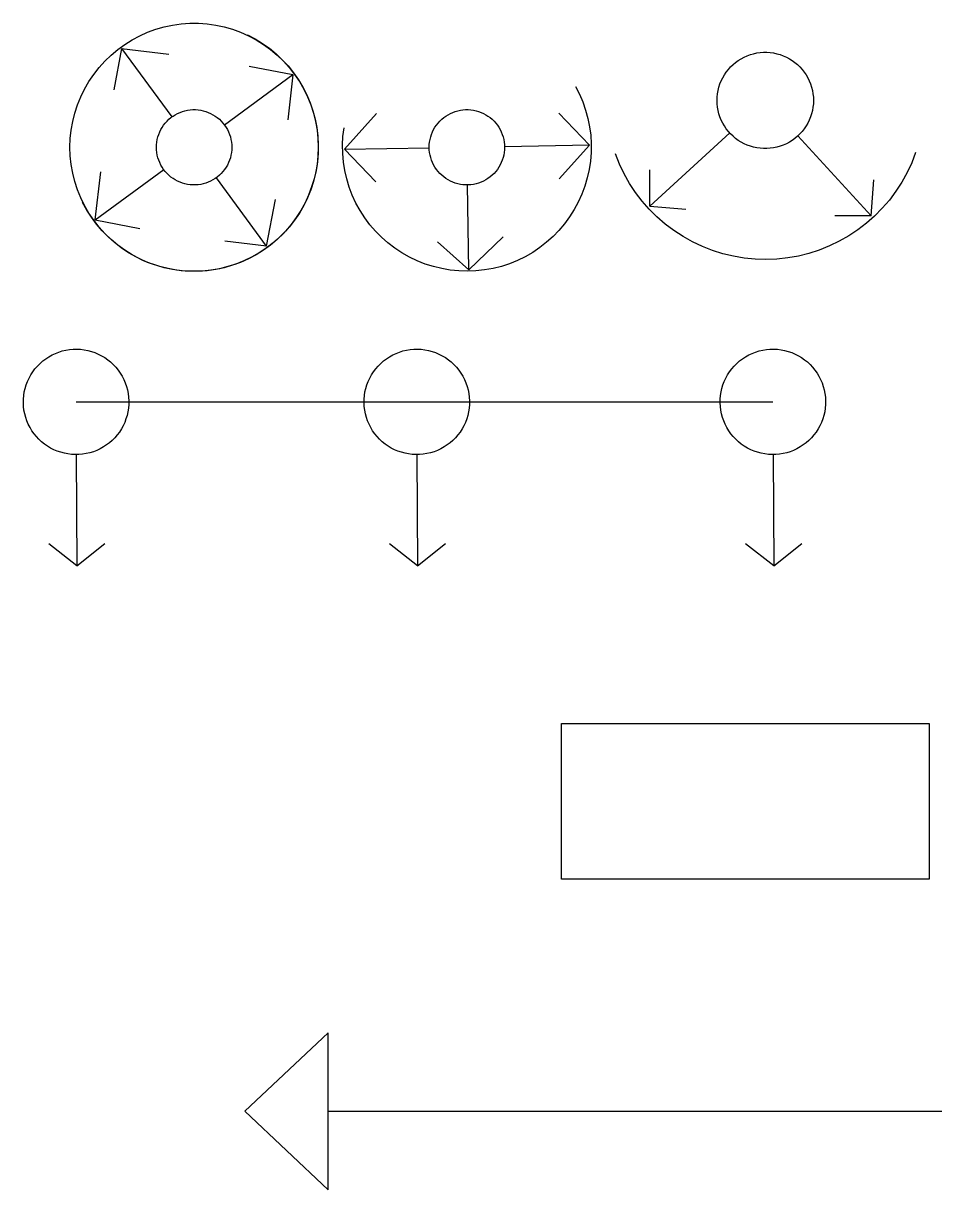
# Model space of a CAD drawing. Header units: inches. Extents: x 21905 to 29562, y 37649 to 43473.
# Drawn here: x 26864.81 to 26899.78, y 41123.13 to 41167.57 of the extents above; entities that cross this region are included whole.
import ezdxf

# ---------------------------------------------------------------- set-up
doc = ezdxf.new("R2010")
doc.units = ezdxf.units.IN
doc.header["$MEASUREMENT"] = 0

msp = doc.modelspace()

# ---------------------------------------------------------------- linework, layer by layer
for points in [[(26876.04, 41162.844), (26876.029, 41162.514), (26875.994, 41162.186), (26875.937, 41161.861), (26875.857, 41161.541), (26875.755, 41161.227), (26875.631, 41160.921), (26875.487, 41160.625), (26875.322, 41160.339), (26875.137, 41160.065), (26874.934, 41159.805), (26874.713, 41159.56), (26874.476, 41159.331), (26874.223, 41159.119), (26873.956, 41158.925), (26873.676, 41158.75), (26873.385, 41158.595), (26873.084, 41158.461), (26872.774, 41158.348), (26872.456, 41158.257), (26872.134, 41158.188), (26871.807, 41158.142), (26871.478, 41158.119), (26871.148, 41158.119), (26870.819, 41158.142), (26870.492, 41158.188), (26870.169, 41158.257), (26869.852, 41158.348), (26869.542, 41158.461), (26869.24, 41158.595), (26868.949, 41158.75), (26868.669, 41158.925), (26868.402, 41159.119), (26868.149, 41159.331), (26867.912, 41159.56), (26867.691, 41159.805), (26867.488, 41160.065), (26867.303, 41160.339), (26867.139, 41160.625), (26866.994, 41160.921), (26866.87, 41161.227), (26866.768, 41161.541), (26866.688, 41161.861), (26866.631, 41162.186), (26866.597, 41162.514), (26866.585, 41162.844), (26866.597, 41163.174), (26866.631, 41163.502), (26866.688, 41163.827), (26866.768, 41164.147), (26866.87, 41164.461), (26866.994, 41164.767), (26867.139, 41165.064), (26867.303, 41165.349), (26867.488, 41165.623), (26867.691, 41165.883), (26867.912, 41166.128), (26868.149, 41166.357), (26868.402, 41166.569), (26868.669, 41166.763), (26868.949, 41166.938), (26869.24, 41167.093), (26869.542, 41167.227), (26869.852, 41167.34), (26870.169, 41167.431), (26870.492, 41167.5), (26870.819, 41167.546), (26871.148, 41167.569), (26871.478, 41167.569), (26871.807, 41167.546), (26872.134, 41167.5), (26872.456, 41167.431), (26872.774, 41167.34), (26873.084, 41167.227), (26873.385, 41167.093), (26873.676, 41166.938), (26873.956, 41166.763), (26874.223, 41166.569), (26874.476, 41166.357), (26874.713, 41166.128), (26874.934, 41165.883), (26875.137, 41165.623), (26875.322, 41165.349), (26875.487, 41165.064), (26875.631, 41164.767), (26875.755, 41164.461), (26875.857, 41164.147), (26875.937, 41163.827), (26875.994, 41163.502), (26876.029, 41163.174), (26876.04, 41162.844)], [(26873.343, 41167.128), (26873.633, 41166.977), (26873.913, 41166.806), (26874.18, 41166.617), (26874.433, 41166.409), (26874.671, 41166.184), (26874.893, 41165.943), (26875.098, 41165.688), (26875.285, 41165.419), (26875.453, 41165.138), (26875.601, 41164.846), (26875.728, 41164.544), (26875.834, 41164.234), (26875.919, 41163.918), (26875.981, 41163.596), (26876.021, 41163.271), (26876.039, 41162.944), (26876.034, 41162.617), (26876.006, 41162.29), (26875.956, 41161.967), (26875.883, 41161.647), (26875.789, 41161.334), (26875.673, 41161.027), (26875.536, 41160.73), (26875.379, 41160.442), (26875.203, 41160.166), (26875.008, 41159.903), (26874.795, 41159.654), (26874.565, 41159.421), (26874.32, 41159.204), (26874.061, 41159.004), (26873.788, 41158.823), (26873.503, 41158.661), (26873.208, 41158.519), (26872.904, 41158.397), (26872.592, 41158.298), (26872.274, 41158.219), (26871.951, 41158.163), (26871.626, 41158.13), (26871.298, 41158.119), (26870.971, 41158.131), (26870.645, 41158.165), (26870.323, 41158.222), (26870.005, 41158.301), (26869.693, 41158.402), (26869.389, 41158.524), (26869.095, 41158.666), (26868.81, 41158.829), (26868.538, 41159.011), (26868.279, 41159.212), (26868.035, 41159.429), (26867.806, 41159.664), (26867.594, 41159.913), (26867.399, 41160.177), (26867.223, 41160.453), (26867.067, 41160.741)], [(26868.551, 41166.607), (26868.25, 41165.036)], [(26868.551, 41166.607), (26870.463, 41164.001)], [(26868.551, 41166.607), (26870.349, 41166.399)], [(26894.898, 41164.631), (26894.894, 41164.503), (26894.88, 41164.376), (26894.858, 41164.25), (26894.827, 41164.126), (26894.787, 41164.004), (26894.739, 41163.885), (26894.683, 41163.77), (26894.619, 41163.659), (26894.548, 41163.553), (26894.469, 41163.452), (26894.383, 41163.357), (26894.291, 41163.268), (26894.193, 41163.185), (26894.089, 41163.11), (26893.981, 41163.042), (26893.868, 41162.982), (26893.751, 41162.93), (26893.63, 41162.886), (26893.507, 41162.851), (26893.382, 41162.824), (26893.255, 41162.806), (26893.127, 41162.797), (26892.999, 41162.797), (26892.871, 41162.806), (26892.744, 41162.824), (26892.619, 41162.851), (26892.496, 41162.886), (26892.376, 41162.93), (26892.259, 41162.982), (26892.146, 41163.042), (26892.037, 41163.11), (26891.933, 41163.185), (26891.835, 41163.268), (26891.743, 41163.357), (26891.657, 41163.452), (26891.579, 41163.553), (26891.507, 41163.659), (26891.443, 41163.77), (26891.387, 41163.885), (26891.339, 41164.004), (26891.299, 41164.126), (26891.268, 41164.25), (26891.246, 41164.376), (26891.233, 41164.503), (26891.228, 41164.631), (26891.233, 41164.759), (26891.246, 41164.887), (26891.268, 41165.013), (26891.299, 41165.137), (26891.339, 41165.259), (26891.387, 41165.378), (26891.443, 41165.493), (26891.507, 41165.604), (26891.579, 41165.71), (26891.657, 41165.811), (26891.743, 41165.906), (26891.835, 41165.995), (26891.933, 41166.077), (26892.037, 41166.153), (26892.146, 41166.221), (26892.259, 41166.281), (26892.376, 41166.333), (26892.496, 41166.377), (26892.619, 41166.412), (26892.744, 41166.439), (26892.871, 41166.456), (26892.999, 41166.465), (26893.127, 41166.465), (26893.255, 41166.456), (26893.382, 41166.439), (26893.507, 41166.412), (26893.63, 41166.377), (26893.751, 41166.333), (26893.868, 41166.281), (26893.981, 41166.221), (26894.089, 41166.153), (26894.193, 41166.077), (26894.291, 41165.995), (26894.383, 41165.906), (26894.469, 41165.811), (26894.548, 41165.71), (26894.619, 41165.604), (26894.683, 41165.493), (26894.739, 41165.378), (26894.787, 41165.259), (26894.827, 41165.137), (26894.858, 41165.013), (26894.88, 41164.887), (26894.894, 41164.759), (26894.898, 41164.631)], [(26875.075, 41165.605), (26872.47, 41163.693)], [(26875.075, 41165.605), (26873.414, 41165.924)], [(26875.075, 41165.605), (26874.877, 41163.893)], [(26885.836, 41165.164), (26885.985, 41164.873), (26886.114, 41164.572), (26886.222, 41164.263), (26886.309, 41163.947), (26886.373, 41163.626), (26886.415, 41163.301), (26886.434, 41162.974), (26886.431, 41162.647), (26886.405, 41162.32), (26886.356, 41161.996), (26886.286, 41161.676), (26886.193, 41161.362), (26886.079, 41161.055), (26885.944, 41160.757), (26885.788, 41160.469), (26885.613, 41160.192), (26885.42, 41159.928), (26885.208, 41159.678), (26884.98, 41159.443), (26884.736, 41159.224), (26884.478, 41159.023), (26884.206, 41158.84), (26883.922, 41158.677), (26883.628, 41158.533), (26883.324, 41158.41), (26883.013, 41158.309), (26882.695, 41158.229), (26882.373, 41158.171), (26882.047, 41158.136), (26881.72, 41158.123), (26881.393, 41158.133), (26881.067, 41158.166), (26880.744, 41158.221), (26880.426, 41158.298), (26880.113, 41158.397), (26879.809, 41158.517), (26879.513, 41158.659), (26879.228, 41158.82), (26878.955, 41159), (26878.695, 41159.199), (26878.449, 41159.416), (26878.219, 41159.649), (26878.005, 41159.897), (26877.81, 41160.16), (26877.632, 41160.435), (26877.475, 41160.722), (26877.337, 41161.019), (26877.22, 41161.325), (26877.125, 41161.639), (26877.052, 41161.958), (26877.001, 41162.281), (26876.972, 41162.607), (26876.966, 41162.935), (26876.982, 41163.262), (26877.022, 41163.587)], [(26872.748, 41162.844), (26872.745, 41162.744), (26872.734, 41162.644), (26872.717, 41162.546), (26872.692, 41162.448), (26872.661, 41162.353), (26872.624, 41162.26), (26872.58, 41162.17), (26872.53, 41162.083), (26872.474, 41162), (26872.412, 41161.921), (26872.345, 41161.847), (26872.273, 41161.777), (26872.196, 41161.713), (26872.115, 41161.654), (26872.03, 41161.601), (26871.942, 41161.554), (26871.85, 41161.513), (26871.756, 41161.479), (26871.66, 41161.451), (26871.562, 41161.431), (26871.463, 41161.417), (26871.363, 41161.41), (26871.263, 41161.41), (26871.163, 41161.417), (26871.063, 41161.431), (26870.965, 41161.451), (26870.869, 41161.479), (26870.775, 41161.513), (26870.683, 41161.554), (26870.595, 41161.601), (26870.51, 41161.654), (26870.429, 41161.713), (26870.352, 41161.777), (26870.28, 41161.847), (26870.213, 41161.921), (26870.151, 41162), (26870.095, 41162.083), (26870.045, 41162.17), (26870.001, 41162.26), (26869.964, 41162.353), (26869.933, 41162.448), (26869.909, 41162.546), (26869.891, 41162.644), (26869.881, 41162.744), (26869.877, 41162.844), (26869.881, 41162.944), (26869.891, 41163.044), (26869.909, 41163.143), (26869.933, 41163.24), (26869.964, 41163.335), (26870.001, 41163.428), (26870.045, 41163.518), (26870.095, 41163.605), (26870.151, 41163.688), (26870.213, 41163.767), (26870.28, 41163.841), (26870.352, 41163.911), (26870.429, 41163.975), (26870.51, 41164.034), (26870.595, 41164.087), (26870.683, 41164.134), (26870.775, 41164.175), (26870.869, 41164.209), (26870.965, 41164.237), (26871.063, 41164.258), (26871.163, 41164.272), (26871.263, 41164.279), (26871.363, 41164.279), (26871.463, 41164.272), (26871.562, 41164.258), (26871.66, 41164.237), (26871.756, 41164.209), (26871.85, 41164.175), (26871.942, 41164.134), (26872.03, 41164.087), (26872.115, 41164.034), (26872.196, 41163.975), (26872.273, 41163.911), (26872.345, 41163.841), (26872.412, 41163.767), (26872.474, 41163.688), (26872.53, 41163.605), (26872.58, 41163.518), (26872.624, 41163.428), (26872.661, 41163.335), (26872.692, 41163.24), (26872.717, 41163.143), (26872.734, 41163.044), (26872.745, 41162.944), (26872.748, 41162.844)], [(26883.136, 41162.845), (26883.133, 41162.745), (26883.123, 41162.646), (26883.105, 41162.547), (26883.081, 41162.45), (26883.05, 41162.354), (26883.012, 41162.262), (26882.968, 41162.172), (26882.918, 41162.085), (26882.862, 41162.002), (26882.801, 41161.923), (26882.734, 41161.848), (26882.662, 41161.779), (26882.585, 41161.714), (26882.504, 41161.655), (26882.419, 41161.602), (26882.33, 41161.555), (26882.239, 41161.515), (26882.145, 41161.48), (26882.048, 41161.453), (26881.95, 41161.432), (26881.851, 41161.418), (26881.751, 41161.411), (26881.651, 41161.411), (26881.551, 41161.418), (26881.452, 41161.432), (26881.354, 41161.453), (26881.258, 41161.48), (26881.163, 41161.515), (26881.072, 41161.555), (26880.983, 41161.602), (26880.898, 41161.655), (26880.817, 41161.714), (26880.741, 41161.779), (26880.669, 41161.848), (26880.602, 41161.923), (26880.54, 41162.002), (26880.484, 41162.085), (26880.434, 41162.172), (26880.39, 41162.262), (26880.352, 41162.354), (26880.321, 41162.45), (26880.297, 41162.547), (26880.28, 41162.646), (26880.269, 41162.745), (26880.266, 41162.845), (26880.269, 41162.946), (26880.28, 41163.045), (26880.297, 41163.144), (26880.321, 41163.241), (26880.352, 41163.336), (26880.39, 41163.429), (26880.434, 41163.519), (26880.484, 41163.606), (26880.54, 41163.689), (26880.602, 41163.768), (26880.669, 41163.842), (26880.741, 41163.912), (26880.817, 41163.976), (26880.898, 41164.035), (26880.983, 41164.088), (26881.072, 41164.135), (26881.163, 41164.176), (26881.258, 41164.21), (26881.354, 41164.238), (26881.452, 41164.259), (26881.551, 41164.273), (26881.651, 41164.28), (26881.751, 41164.28), (26881.851, 41164.273), (26881.95, 41164.259), (26882.048, 41164.238), (26882.145, 41164.21), (26882.239, 41164.176), (26882.33, 41164.135), (26882.419, 41164.088), (26882.504, 41164.035), (26882.585, 41163.976), (26882.662, 41163.912), (26882.734, 41163.842), (26882.801, 41163.768), (26882.862, 41163.689), (26882.918, 41163.606), (26882.968, 41163.519), (26883.012, 41163.429), (26883.05, 41163.336), (26883.081, 41163.241), (26883.105, 41163.144), (26883.123, 41163.045), (26883.133, 41162.946), (26883.136, 41162.845)], [(26877.035, 41162.771), (26878.264, 41164.139)], [(26886.368, 41162.92), (26885.197, 41164.141)], [(26888.662, 41160.603), (26891.709, 41163.392)], [(26886.368, 41162.92), (26883.136, 41162.868)], [(26886.368, 41162.92), (26885.215, 41161.638)], [(26897.092, 41160.23), (26894.302, 41163.278)], [(26877.035, 41162.771), (26880.266, 41162.822)], [(26877.035, 41162.771), (26878.23, 41161.524)], [(26898.788, 41162.642), (26898.639, 41162.255), (26898.463, 41161.88), (26898.262, 41161.517), (26898.037, 41161.168), (26897.789, 41160.836), (26897.518, 41160.522), (26897.227, 41160.227), (26896.916, 41159.953), (26896.587, 41159.7), (26896.241, 41159.471), (26895.881, 41159.265), (26895.507, 41159.085), (26895.122, 41158.931), (26894.727, 41158.804), (26894.325, 41158.703), (26893.917, 41158.631), (26893.504, 41158.587), (26893.09, 41158.571), (26892.675, 41158.583), (26892.262, 41158.624), (26891.853, 41158.692), (26891.45, 41158.789), (26891.054, 41158.913), (26890.668, 41159.064), (26890.293, 41159.241), (26889.931, 41159.443), (26889.583, 41159.669), (26889.252, 41159.919), (26888.938, 41160.19), (26888.644, 41160.483), (26888.371, 41160.795), (26888.12, 41161.125), (26887.891, 41161.471), (26887.687, 41161.832), (26887.508, 41162.206), (26887.356, 41162.592)], [(26867.55, 41160.083), (26870.155, 41161.995)], [(26867.55, 41160.083), (26867.761, 41161.91)], [(26874.074, 41159.082), (26872.162, 41161.687)], [(26888.662, 41160.603), (26888.672, 41161.982)], [(26897.092, 41160.23), (26897.204, 41161.605)], [(26881.776, 41158.179), (26881.724, 41161.41)], [(26874.074, 41159.082), (26874.415, 41160.859)], [(26888.662, 41160.603), (26890.037, 41160.491)], [(26897.092, 41160.23), (26895.712, 41160.24)], [(26867.55, 41160.083), (26869.246, 41159.757)], [(26881.776, 41158.179), (26883.082, 41159.431)], [(26874.074, 41159.082), (26872.485, 41159.265)], [(26881.776, 41158.179), (26880.586, 41159.248)], [(26868.61, 41152.238), (26868.542, 41152.115), (26868.466, 41151.997), (26868.382, 41151.885), (26868.29, 41151.779), (26868.191, 41151.679), (26868.086, 41151.587), (26867.974, 41151.503), (26867.856, 41151.426), (26867.734, 41151.358), (26867.607, 41151.298), (26867.476, 41151.247), (26867.342, 41151.206), (26867.206, 41151.174), (26867.067, 41151.152), (26866.928, 41151.139), (26866.788, 41151.136), (26866.647, 41151.143), (26866.508, 41151.16), (26866.371, 41151.187), (26866.235, 41151.223), (26866.102, 41151.268), (26865.973, 41151.322), (26865.848, 41151.386), (26865.728, 41151.458), (26865.613, 41151.538), (26865.503, 41151.626), (26865.401, 41151.721), (26865.305, 41151.823), (26865.216, 41151.932), (26865.135, 41152.047), (26865.063, 41152.167), (26864.999, 41152.291), (26864.944, 41152.42), (26864.898, 41152.553), (26864.861, 41152.688), (26864.834, 41152.826), (26864.817, 41152.965), (26864.809, 41153.105), (26864.811, 41153.245), (26864.823, 41153.385), (26864.844, 41153.523), (26864.876, 41153.66), (26864.916, 41153.794), (26864.966, 41153.925), (26865.025, 41154.052), (26865.093, 41154.175), (26865.169, 41154.293), (26865.253, 41154.405), (26865.345, 41154.511), (26865.444, 41154.611), (26865.549, 41154.703), (26865.661, 41154.788), (26865.778, 41154.864), (26865.901, 41154.933), (26866.028, 41154.992), (26866.158, 41155.043), (26866.292, 41155.084), (26866.429, 41155.116), (26866.567, 41155.138), (26866.707, 41155.151), (26866.847, 41155.154), (26866.987, 41155.147), (26867.127, 41155.13), (26867.264, 41155.104), (26867.4, 41155.068), (26867.532, 41155.022), (26867.662, 41154.968), (26867.787, 41154.905), (26867.907, 41154.833), (26868.022, 41154.753), (26868.131, 41154.665), (26868.234, 41154.569), (26868.33, 41154.467), (26868.419, 41154.358), (26868.499, 41154.244), (26868.572, 41154.124), (26868.636, 41153.999), (26868.691, 41153.87), (26868.737, 41153.737), (26868.774, 41153.602), (26868.801, 41153.464), (26868.818, 41153.325), (26868.826, 41153.185), (26868.824, 41153.045), (26868.812, 41152.905), (26868.79, 41152.767), (26868.759, 41152.63), (26868.718, 41152.496), (26868.669, 41152.365), (26868.61, 41152.238)], [(26881.583, 41152.238), (26881.516, 41152.115), (26881.44, 41151.997), (26881.355, 41151.885), (26881.264, 41151.779), (26881.165, 41151.679), (26881.059, 41151.587), (26880.947, 41151.503), (26880.83, 41151.426), (26880.708, 41151.358), (26880.581, 41151.298), (26880.45, 41151.247), (26880.316, 41151.206), (26880.179, 41151.174), (26880.041, 41151.152), (26879.901, 41151.139), (26879.761, 41151.136), (26879.621, 41151.143), (26879.482, 41151.16), (26879.344, 41151.187), (26879.209, 41151.223), (26879.076, 41151.268), (26878.947, 41151.322), (26878.822, 41151.386), (26878.701, 41151.458), (26878.586, 41151.538), (26878.477, 41151.626), (26878.374, 41151.721), (26878.278, 41151.823), (26878.19, 41151.932), (26878.109, 41152.047), (26878.037, 41152.167), (26877.973, 41152.291), (26877.917, 41152.42), (26877.871, 41152.553), (26877.835, 41152.688), (26877.808, 41152.826), (26877.79, 41152.965), (26877.783, 41153.105), (26877.785, 41153.245), (26877.797, 41153.385), (26877.818, 41153.523), (26877.849, 41153.66), (26877.89, 41153.794), (26877.94, 41153.925), (26877.999, 41154.052), (26878.066, 41154.175), (26878.142, 41154.293), (26878.227, 41154.405), (26878.318, 41154.511), (26878.417, 41154.611), (26878.523, 41154.703), (26878.635, 41154.788), (26878.752, 41154.864), (26878.874, 41154.933), (26879.001, 41154.992), (26879.132, 41155.043), (26879.266, 41155.084), (26879.403, 41155.116), (26879.541, 41155.138), (26879.681, 41155.151), (26879.821, 41155.154), (26879.961, 41155.147), (26880.1, 41155.13), (26880.238, 41155.104), (26880.373, 41155.068), (26880.506, 41155.022), (26880.635, 41154.968), (26880.76, 41154.905), (26880.881, 41154.833), (26880.996, 41154.753), (26881.105, 41154.665), (26881.208, 41154.569), (26881.304, 41154.467), (26881.392, 41154.358), (26881.473, 41154.244), (26881.545, 41154.124), (26881.609, 41153.999), (26881.665, 41153.87), (26881.711, 41153.737), (26881.747, 41153.602), (26881.774, 41153.464), (26881.792, 41153.325), (26881.799, 41153.185), (26881.797, 41153.045), (26881.786, 41152.905), (26881.764, 41152.767), (26881.733, 41152.63), (26881.692, 41152.496), (26881.642, 41152.365), (26881.583, 41152.238)], [(26895.146, 41152.238), (26895.078, 41152.115), (26895.002, 41151.997), (26894.918, 41151.885), (26894.826, 41151.779), (26894.728, 41151.679), (26894.622, 41151.587), (26894.51, 41151.503), (26894.393, 41151.426), (26894.27, 41151.358), (26894.143, 41151.298), (26894.013, 41151.247), (26893.879, 41151.206), (26893.742, 41151.174), (26893.604, 41151.152), (26893.464, 41151.139), (26893.324, 41151.136), (26893.184, 41151.143), (26893.045, 41151.16), (26892.907, 41151.187), (26892.771, 41151.223), (26892.639, 41151.268), (26892.51, 41151.322), (26892.384, 41151.386), (26892.264, 41151.458), (26892.149, 41151.538), (26892.04, 41151.626), (26891.937, 41151.721), (26891.841, 41151.823), (26891.753, 41151.932), (26891.672, 41152.047), (26891.599, 41152.167), (26891.535, 41152.291), (26891.48, 41152.42), (26891.434, 41152.553), (26891.398, 41152.688), (26891.37, 41152.826), (26891.353, 41152.965), (26891.345, 41153.105), (26891.347, 41153.245), (26891.359, 41153.385), (26891.381, 41153.523), (26891.412, 41153.66), (26891.453, 41153.794), (26891.503, 41153.925), (26891.562, 41154.052), (26891.629, 41154.175), (26891.705, 41154.293), (26891.789, 41154.405), (26891.881, 41154.511), (26891.98, 41154.611), (26892.086, 41154.703), (26892.197, 41154.788), (26892.315, 41154.864), (26892.437, 41154.933), (26892.564, 41154.992), (26892.695, 41155.043), (26892.829, 41155.084), (26892.965, 41155.116), (26893.104, 41155.138), (26893.243, 41155.151), (26893.384, 41155.154), (26893.524, 41155.147), (26893.663, 41155.13), (26893.801, 41155.104), (26893.936, 41155.068), (26894.069, 41155.022), (26894.198, 41154.968), (26894.323, 41154.905), (26894.444, 41154.833), (26894.559, 41154.753), (26894.668, 41154.665), (26894.771, 41154.569), (26894.866, 41154.467), (26894.955, 41154.358), (26895.036, 41154.244), (26895.108, 41154.124), (26895.172, 41153.999), (26895.227, 41153.87), (26895.273, 41153.737), (26895.31, 41153.602), (26895.337, 41153.464), (26895.355, 41153.325), (26895.362, 41153.185), (26895.36, 41153.045), (26895.348, 41152.905), (26895.327, 41152.767), (26895.296, 41152.63), (26895.255, 41152.496), (26895.205, 41152.365), (26895.146, 41152.238)], [(26866.817, 41153.145), (26893.354, 41153.145)], [(26866.824, 41151.136), (26866.852, 41146.901)], [(26879.798, 41151.136), (26879.825, 41146.901)], [(26893.361, 41151.136), (26893.388, 41146.901)], [(26866.852, 41146.901), (26865.778, 41147.734)], [(26866.852, 41146.901), (26867.914, 41147.748)], [(26879.825, 41146.901), (26878.752, 41147.734)], [(26879.825, 41146.901), (26880.888, 41147.748)], [(26893.388, 41146.901), (26892.315, 41147.734)], [(26893.388, 41146.901), (26894.45, 41147.748)], [(26899.305, 41134.953), (26885.305, 41134.953), (26885.305, 41140.895), (26899.305, 41140.895), (26899.305, 41134.953)], [(26876.421, 41123.127), (26876.421, 41129.109), (26873.244, 41126.118), (26876.421, 41123.127)], [(26876.421, 41126.118), (26899.781, 41126.118)]]:
    msp.add_lwpolyline(points)

doc.saveas('drawing.dxf')
